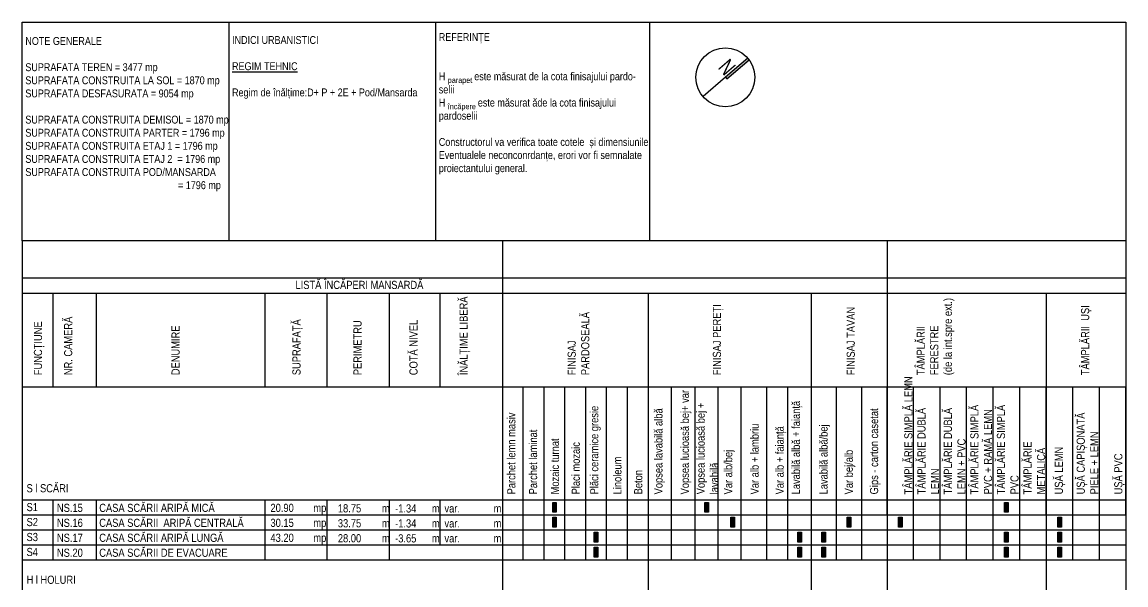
# Model space of a CAD drawing. Header units: metres. Extents: x 493 to 630, y -132 to -15.
# Drawn here: x 580.46 to 594.51, y -66.2 to -59.04 of the extents above; entities that cross this region are included whole.
import ezdxf

# ---------------------------------------------------------------- set-up
doc = ezdxf.new("R2010")
doc.units = ezdxf.units.M
doc.header["$MEASUREMENT"] = 0
for name, color, linetype in [('a_cote_50', 9, 'Continuous'), ('a_indicatii', 7, 'Continuous'), ('a_indicatii_text', 7, 'Continuous'), ('a_text', 7, 'Continuous'), ('a_vederi', 74, 'Continuous')]:
    doc.layers.add(name, color=color, linetype=linetype)
doc.styles.get("Standard").update_dxf_attribs({"font": 'ARIALN.TTF'})
doc.styles.add('Swiss Condensed Light', font='swisscl.ttf')

# ---------------------------------------------------------------- blocks, each defined once
blk = doc.blocks.new('nord')
at = {"layer": 'a_indicatii_text', "ltscale": 30}
h = blk.add_hatch(color=256, dxfattribs=at)
edge = h.paths.add_edge_path()
edge.add_arc((0.014, 0), 0.375, 87.8987, 92.1013)
edge.add_line((0, 0.375), (0, 0))
edge.add_line((0, 0), (0.027, 0))
edge.add_line((0.027, 0), (0.027, 0.375))
blk.add_lwpolyline([(0.027, 0.375, 0.018339), (0, 0.375), (0, 0), (0.027, 0)], format="xyb", close=True, dxfattribs=at)
blk.add_lwpolyline([(0, 0), (0, -0.375)], dxfattribs=at)
at = {"layer": 'a_indicatii_text', "linetype": 'Continuous', "style": 'Swiss Condensed Light'}
blk.add_text('N', height=0.2, dxfattribs=at).set_placement((-0.158, 0.001))

msp = doc.modelspace()

# ---------------------------------------------------------------- hatches: boundary and pattern name
at = {"layer": 'a_text'}
for points in [[(587.2163, -65.1529), (587.2622, -65.1529), (587.2622, -65.2797), (587.2163, -65.2797)], [(589.1514, -65.1529), (589.1973, -65.1529), (589.1973, -65.2797), (589.1514, -65.2797)], [(592.9677, -65.1529), (593.0135, -65.1529), (593.0135, -65.2797), (592.9677, -65.2797)], [(587.2163, -65.3432), (587.2622, -65.3432), (587.2622, -65.47), (587.2163, -65.47)], [(589.4832, -65.3432), (589.529, -65.3432), (589.529, -65.47), (589.4832, -65.47)], [(590.9649, -65.3432), (591.0108, -65.3432), (591.0108, -65.47), (590.9649, -65.47)], [(591.6165, -65.3432), (591.6623, -65.3432), (591.6623, -65.47), (591.6165, -65.47)], [(593.6433, -65.3432), (593.6891, -65.3432), (593.6891, -65.47), (593.6433, -65.47)], [(587.7463, -65.5334), (587.7921, -65.5334), (587.7921, -65.6602), (587.7463, -65.6602)], [(590.3351, -65.5334), (590.3809, -65.5334), (590.3809, -65.6602), (590.3351, -65.6602)], [(590.6432, -65.5334), (590.689, -65.5334), (590.689, -65.6602), (590.6432, -65.6602)], [(592.9677, -65.5334), (593.0135, -65.5334), (593.0135, -65.6602), (592.9677, -65.6602)], [(593.6433, -65.5334), (593.6891, -65.5334), (593.6891, -65.6602), (593.6433, -65.6602)], [(587.7463, -65.7237), (587.7921, -65.7237), (587.7921, -65.8505), (587.7463, -65.8505)], [(590.3351, -65.7237), (590.3809, -65.7237), (590.3809, -65.8505), (590.3351, -65.8505)], [(590.6432, -65.7237), (590.689, -65.7237), (590.689, -65.8505), (590.6432, -65.8505)], [(592.9677, -65.7237), (593.0135, -65.7237), (593.0135, -65.8505), (592.9677, -65.8505)], [(593.6433, -65.7237), (593.6891, -65.7237), (593.6891, -65.8505), (593.6433, -65.8505)]]:
    msp.add_hatch(color=256, dxfattribs=at).paths.add_polyline_path(points)

# ---------------------------------------------------------------- linework, layer by layer
at = {"layer": 'a_cote_50', "ltscale": 0.3}
msp.add_circle((589.4134, -59.7474), 0.3747, dxfattribs=at)
at = {"layer": 'a_indicatii'}
for p, q in [((594.5107, -62.4971), (580.4644, -62.4971)), ((580.8603, -63.6867), (580.8603, -62.4971)), ((581.4107, -63.6867), (581.4107, -62.4971)), ((583.5561, -63.6867), (583.5561, -62.4971)), ((584.348, -63.6867), (584.348, -62.4971)), ((585.1398, -63.6867), (585.1398, -62.4971)), ((585.7848, -63.6867), (585.7848, -62.4971)), ((594.5107, -63.6867), (580.4644, -63.6867)), ((586.8418, -65.8834), (586.8418, -63.6867)), ((587.1067, -65.8834), (587.1067, -63.6867)), ((587.1067, -65.8834), (587.1067, -63.6867)), ((587.3717, -65.8834), (587.3717, -63.6867)), ((587.6367, -65.8834), (587.6367, -63.6867)), ((587.6367, -65.8834), (587.6367, -63.6867)), ((587.9017, -65.8834), (587.9017, -63.6867)), ((588.1667, -65.8834), (588.1667, -63.6867)), ((588.7279, -65.8834), (588.7279, -63.6867)), ((589.029, -65.8834), (589.029, -63.6867)), ((589.3203, -65.8834), (589.3203, -63.6867)), ((589.6165, -65.8834), (589.6165, -63.6867)), ((589.9421, -65.8834), (589.9421, -63.6867)), ((590.209, -65.8834), (590.209, -63.6867)), ((590.209, -65.8834), (590.209, -63.6867)), ((590.827, -65.8834), (590.827, -63.6867)), ((591.1488, -65.8834), (591.1488, -63.6867)), ((591.1488, -65.8834), (591.1488, -63.6867)), ((591.4705, -65.3126), (591.4705, -63.6867)), ((591.8083, -65.8834), (591.8083, -63.6867)), ((592.1461, -65.8834), (592.1461, -63.6867)), ((592.4839, -65.8834), (592.4839, -63.6867)), ((592.8217, -65.8834), (592.8217, -63.6867)), ((593.1595, -65.8834), (593.1595, -63.6867)), ((593.4973, -65.3126), (593.4973, -63.6867)), ((593.8351, -65.8834), (593.8351, -63.6867)), ((594.1729, -65.8834), (594.1729, -63.6867)), ((594.5107, -65.3126), (594.5107, -63.6867)), ((580.4644, -65.1224), (594.5107, -65.1224)), ((580.8603, -65.3126), (580.8603, -65.1224)), ((581.4107, -65.3126), (581.4107, -65.1224)), ((583.5561, -65.3126), (583.5561, -65.1224)), ((584.348, -65.3126), (584.348, -65.1224)), ((585.1398, -65.3126), (585.1398, -65.1224)), ((585.7848, -65.3126), (585.7848, -65.1224)), ((580.4644, -65.3126), (594.5107, -65.3126)), ((580.8603, -65.5029), (580.8603, -65.3126)), ((581.4107, -65.5029), (581.4107, -65.3126)), ((583.5561, -65.5029), (583.5561, -65.3126)), ((584.348, -65.5029), (584.348, -65.3126)), ((585.1398, -65.5029), (585.1398, -65.3126)), ((585.7848, -65.5029), (585.7848, -65.3126)), ((580.4644, -65.5029), (594.5107, -65.5029)), ((580.8603, -65.8834), (580.8603, -65.5029)), ((581.4107, -65.8834), (581.4107, -65.5029)), ((583.5561, -65.8834), (583.5561, -65.5029)), ((584.348, -65.8834), (584.348, -65.5029)), ((585.1398, -65.8834), (585.1398, -65.5029)), ((585.7848, -65.6931), (585.7848, -65.5029)), ((580.4644, -65.6931), (594.5107, -65.6931)), ((580.4644, -65.8834), (594.5107, -65.8834))]:
    msp.add_line(p, q, dxfattribs=at)
at = {"layer": 'a_text'}
for points in [[(587.2163, -65.1529), (587.2622, -65.1529), (587.2622, -65.2797), (587.2163, -65.2797)], [(589.1514, -65.1529), (589.1973, -65.1529), (589.1973, -65.2797), (589.1514, -65.2797)], [(592.9677, -65.1529), (593.0135, -65.1529), (593.0135, -65.2797), (592.9677, -65.2797)], [(587.2163, -65.3432), (587.2622, -65.3432), (587.2622, -65.47), (587.2163, -65.47)], [(589.4832, -65.3432), (589.529, -65.3432), (589.529, -65.47), (589.4832, -65.47)], [(590.9649, -65.3432), (591.0108, -65.3432), (591.0108, -65.47), (590.9649, -65.47)], [(591.6165, -65.3432), (591.6623, -65.3432), (591.6623, -65.47), (591.6165, -65.47)], [(593.6433, -65.3432), (593.6891, -65.3432), (593.6891, -65.47), (593.6433, -65.47)], [(587.7463, -65.5334), (587.7921, -65.5334), (587.7921, -65.6602), (587.7463, -65.6602)], [(590.3351, -65.5334), (590.3809, -65.5334), (590.3809, -65.6602), (590.3351, -65.6602)], [(590.6432, -65.5334), (590.689, -65.5334), (590.689, -65.6602), (590.6432, -65.6602)], [(592.9677, -65.5334), (593.0135, -65.5334), (593.0135, -65.6602), (592.9677, -65.6602)], [(593.6433, -65.5334), (593.6891, -65.5334), (593.6891, -65.6602), (593.6433, -65.6602)], [(587.7463, -65.7237), (587.7921, -65.7237), (587.7921, -65.8505), (587.7463, -65.8505)], [(590.3351, -65.7237), (590.3809, -65.7237), (590.3809, -65.8505), (590.3351, -65.8505)], [(590.6432, -65.7237), (590.689, -65.7237), (590.689, -65.8505), (590.6432, -65.8505)], [(592.9677, -65.7237), (593.0135, -65.7237), (593.0135, -65.8505), (592.9677, -65.8505)], [(593.6433, -65.7237), (593.6891, -65.7237), (593.6891, -65.8505), (593.6433, -65.8505)]]:
    msp.add_lwpolyline(points, close=True, dxfattribs=at)
at = {"layer": 'a_vederi'}
for p, q in [((583.0948, -59.0449), (583.0948, -61.8286)), ((585.7253, -59.0449), (585.7253, -61.8286)), ((588.4485, -59.0449), (588.4485, -61.8286)), ((594.5107, -59.0449), (594.5107, -75.778)), ((580.4644, -61.8286), (580.4644, -62.4971)), ((580.4644, -62.0902), (580.4644, -75.778))]:
    msp.add_line(p, q, dxfattribs=at)
for points in [[(594.5107, -61.8286), (580.4644, -61.8286), (580.4644, -59.0449), (594.5107, -59.0449)], [(586.5768, -61.8286), (586.5768, -75.778)], [(591.4705, -61.8286), (591.4705, -75.778)], [(580.4644, -62.2964), (594.5107, -62.2964)], [(588.4302, -62.4971), (588.4302, -75.778)], [(588.4302, -62.4971), (588.4302, -75.778)], [(590.5052, -62.4971), (590.5052, -75.778)], [(593.4973, -62.4971), (593.4973, -75.778)]]:
    msp.add_lwpolyline(points, dxfattribs=at)

# ---------------------------------------------------------------- block references
at = {"layer": 'a_indicatii', "rotation": 310.6978852859283}
msp.add_blockref('nord', (589.4134, -59.7474), dxfattribs=at)

# ---------------------------------------------------------------- texts
at = {"layer": 'a_text', "attachment_point": 7}
for s, width, insert, char_height in [('\\A1;{\\fArial Narrow|b0|i0|c238|p34;NOTE GENERALE}\\P\\PSUPRAFATA TEREN = 3477 mp\\PSUPRAFATA CONSTRUITA LA SOL = 1870 mp\\PSUPRAFATA DESFASURATA = 9054 mp\\P\\PSUPRAFATA CONSTRUITA DEMISOL = 1870 mp\\PSUPRAFATA CONSTRUITA PARTER = 1796 mp\\PSUPRAFATA CONSTRUITA ETAJ 1 = 1796 mp\\PSUPRAFATA CONSTRUITA ETAJ 2  = 1796 mp\\PSUPRAFATA CONSTRUITA POD/MANSARDA \\P                                                             = 1796 mp', 3.26135, (580.5061, -61.1992), 0.1), ('\\A1;{\\fArial Narrow|b0|i0|c238|p34;INDICI URBANISTICI}\\P{\\fArial Narrow|b0|i0|c238|p34;\\P\\fArial Narrow|b0|i0|c0|p34;\\LREGIM TEHNIC\\fArial Narrow|b0|i0|c238|p34;\\P\\l\\PRegim de înăl}ț{\\fArial Narrow|b0|i0|c238|p34;ime:}D+{\\fArial Narrow|b0|i0|c238|p34; P + 2E + }Pod/Mansarda', 3.26135, (583.1365, -60.0202), 0.1), ('\\A1;{\\fArial Narrow|b0|i0|c238|p34;REFERIN}Ț{\\fArial Narrow|b0|i0|c238|p34;E\\P\\P\\PH \\H0.7x;\\S^ parapet ;\\H1.42857x;este măsurat de la cota finisajului pardo-\\Pselii\\PH \\H0.7x;\\S^ încăpere ;\\H1.42857x;este măsurat ăde la cota finisajului\\Ppardoselii\\P\\PConstructorul va verifica toate cotele  \\fArial Narrow|b0|i0|c0|p34;ș\\fArial Narrow|b0|i0|c238|p34;i dimensiunile\\PEventualele neconconrdan\\fArial Narrow|b0|i0|c0|p34;ț\\fArial Narrow|b0|i0|c238|p34;e, erori vor fi semnalate\\Pproiectantului general.}', 3.26135, (585.7669, -60.9832), 0.1), ('{\\fArial Narrow|b0|i0|c238|p34;LISTĂ ÎNCĂPERI }MANSAR{\\fArial Narrow|b0|i0|c238|p34;DĂ}', 1.898186, (583.9439, -62.4406), 0.103487), ('S{\\fArial Narrow|b0|i0|c238|p34; l SCĂRI}', 1.898186, (580.5214, -65.0266), 0.103487), ('S1', 1.898186, (580.5214, -65.2664), 0.10349), ('N{\\fArial Narrow|b0|i0|c238|p34;S}.{\\fArial Narrow|b0|i0|c238|p34;15}', 1.898186, (580.908, -65.2762), 0.103487), ('{\\fArial Narrow|b0|i0|c238|p34;CASA SCĂRII} ARIPĂ MICĂ', 1.898186, (581.4464, -65.2762), 0.103487), ('{\\fArial Narrow|b0|i0|c238|p34; 20.}9{\\fArial Narrow|b0|i0|c238|p34;0^I     mp}', 1.118247, (583.5921, -65.3059), 0.103487), ('{\\fArial Narrow|b0|i0|c238|p34;  } 18{\\fArial Narrow|b0|i0|c238|p34;.75        m}', 1.118247, (584.384, -65.2822), 0.103487), ('{\\fArial Narrow|b0|i0|c238|p34;-1.34      m}', 1.118247, (585.2114, -65.2835), 0.103487), ('{\\fArial Narrow|b0|i0|c238|p34;var.      }      {\\fArial Narrow|b0|i0|c238|p34; m}', 1.118247, (585.839, -65.2835), 0.103487), ('S2', 1.898186, (580.5214, -65.4567), 0.10349), ('\\pt0.20697;N{\\fArial Narrow|b0|i0|c238|p34;S}.1{\\fArial Narrow|b0|i0|c238|p34;6}', 1.898186, (580.908, -65.4664), 0.103487), ('{\\fArial Narrow|b0|i0|c238|p34;CASA SCĂRII}  ARIPĂ CENTRALĂ', 1.898186, (581.4464, -65.4664), 0.103487), ('\\pt0.41395; 30{\\fArial Narrow|b0|i0|c238|p34;.}15{\\fArial Narrow|b0|i0|c238|p34;^I     mp}', 1.118247, (583.5921, -65.4962), 0.103487), ('{\\fArial Narrow|b0|i0|c238|p34; }  33{\\fArial Narrow|b0|i0|c238|p34;.}75{\\fArial Narrow|b0|i0|c238|p34;        m}', 1.118247, (584.384, -65.4724), 0.1034869), ('-1.34   {\\fArial Narrow|b0|i0|c238|p34;   m}', 1.118247, (585.2114, -65.4737), 0.103487), ('{\\fArial Narrow|b0|i0|c238|p34;var.      }      {\\fArial Narrow|b0|i0|c238|p34; m}', 1.118247, (585.839, -65.4737), 0.103487), ('S3', 1.898186, (580.5214, -65.6469), 0.10349), ('NS.1{\\fArial Narrow|b0|i0|c238|p34;7}', 1.898186, (580.908, -65.6567), 0.103487), ('{\\fArial Narrow|b0|i0|c238|p34;CASA SCĂRII} ARIPĂ LUNGĂ ', 1.898186, (581.4464, -65.6567), 0.103487), ('\\pt0.41395; 43{\\fArial Narrow|b0|i0|c238|p34;.}20{\\fArial Narrow|b0|i0|c238|p34;^I     mp}', 1.118247, (583.5921, -65.6864), 0.103487), ('{\\fArial Narrow|b0|i0|c238|p34; }  28{\\fArial Narrow|b0|i0|c238|p34;.}00{\\fArial Narrow|b0|i0|c238|p34;        m}', 1.118247, (584.384, -65.6627), 0.1034869), ('-3.65   {\\fArial Narrow|b0|i0|c238|p34;   m}', 1.118247, (585.2114, -65.6639), 0.103487), ('{\\fArial Narrow|b0|i0|c238|p34;var.      }      {\\fArial Narrow|b0|i0|c238|p34; m}', 1.118247, (585.839, -65.6639), 0.103487), ('S{\\fArial Narrow|b0|i0|c238|p34;4}', 1.898186, (580.5214, -65.8372), 0.103487), ('{\\fArial Narrow|b0|i0|c238|p34;CASA SCĂRII} {\\fArial Narrow|b0|i0|c238|p34;DE EVACUARE} ', 1.898186, (581.4464, -65.8469), 0.103487), ('NS.{\\fArial Narrow|b0|i0|c238|p34;20}', 1.898186, (580.908, -65.8469), 0.103487), ('H l HOLURI', 1.898186, (580.5214, -66.1904), 0.10349)]:
    msp.add_mtext_dynamic_manual_height_columns(s, width=width, gutter_width=1, heights=[0], dxfattribs=dict(at, insert=insert, char_height=char_height))
at = {"layer": 'a_text', "attachment_point": 7, "rotation": 90}
for s, width, heights, insert, char_height in [('{\\fArial Narrow|b0|i0|c238|p34;ÎNĂL}Ț{\\fArial Narrow|b0|i0|c238|p34;IME LIBERĂ}', 1.118247, [0], (586.1668, -63.5357), 0.103487), ('{\\fArial Narrow|b0|i0|c238|p34;FINISAJ PERE}Ț{\\fArial Narrow|b0|i0|c238|p34;I}', 1.118247, [0], (589.3896, -63.5357), 0.103487), ('TÂMPLĂRII \\PFERESTRE \\P(de la int.spre ext.)', 1.910174, [0], (592.3272, -63.5357), 0.103487), ('{\\fArial Narrow|b0|i0|c238|p34;FINISAJ PARDOSEALĂ}', 1.118247, [0], (587.6838, -63.5357), 0.103487), ('{\\fArial Narrow|b0|i0|c238|p34;FINISAJ TAVAN}', 1.118247, [0], (591.0623, -63.5357), 0.103487), ('TÂMPLĂRII  UȘI ', 2.319223, [0.3351], (594.0757, -63.5357), 0.103487), ('{\\fArial Narrow|b0|i0|c238|p34;FUNC}Ț{\\fArial Narrow|b0|i0|c238|p34;IUNE}', 1.118247, [0], (580.7504, -63.5357), 0.103487), ('{\\fArial Narrow|b0|i0|c238|p34;NR. CAMERĂ}', 1.118247, [0], (581.1038, -63.5357), 0.103487), ('{\\fArial Narrow|b0|i0|c238|p34;DENUMIRE}', 1.118247, [0], (582.4707, -63.5357), 0.103487), ('{\\fArial Narrow|b0|i0|c238|p34;SUPRAFA}Ț{\\fArial Narrow|b0|i0|c238|p34;Ă}', 1.118247, [0], (584.0398, -63.5357), 0.103487), ('{\\fArial Narrow|b0|i0|c238|p34;PERIMETRU}', 1.118247, [0], (584.7861, -63.5357), 0.103487), ('{\\fArial Narrow|b0|i0|c238|p34;COTĂ NIVEL}', 1.118247, [0], (585.4981, -63.5357), 0.103487), ('TÂMPLĂRIE SIMPLĂ LEMN ', 1.472503, [0], (591.7952, -65.0517), 0.103487), ('Vopsea lucioasă bej+ var ', 1.632313, [0], (588.9808, -65.0517), 0.103487), ('\\pt0.93138;Vopsea lucioasă bej + \\P\\ptz;lavabilă ', 1.632313, [0], (589.3246, -65.0504), 0.103487), ('Lavabilă albă + faianță', 1.945026, [0], (590.3947, -65.0517), 0.103487), ('Parchet lemn masiv  ', 1.527229, [0], (586.7433, -65.0517), 0.103487), ('Plăci ceramice{\\fArial Narrow|b0|i0|c238|p34; gresie}', 2.798201, [0.0319], (587.828, -65.0517), 0.103487), ('Vopsea lavabilă albă', 2.147491, [0.1322], (588.6449, -65.0517), 0.103487), ('Gips - carton casetat', 1.118247, [0], (591.3888, -65.0517), 0.103487), ('TÂMPLĂRIE DUBLĂ LEMN ', 1.118247, [0], (592.133, -65.0517), 0.103487), ('TÂMPLĂRIE DUBLĂ LEMN + PVC', 1.118247, [0], (592.4708, -65.0517), 0.103487), ('TÂMPLĂRIE SIMPLĂ PVC + RAMĂ LEMN', 1.19158, [0], (592.8086, -65.0517), 0.103487), ('TÂMPLĂRIE SIMPLĂ PVC ', 1.19158, [0], (593.1464, -65.0517), 0.103487), ('UȘĂ CAPIȘONATĂ \\PPIELE + LEMN', 1.118247, [0], (594.1598, -65.0517), 0.103487), ('Var alb + lambriu', 1.118247, [0], (589.8394, -65.0517), 0.103487), ('Var alb + {\\fArial Narrow|b0|i0|c238|p34;faian}ț{\\fArial Narrow|b0|i0|c238|p34;ă}', 1.118247, [0], (590.188, -65.0517), 0.103487), ('Lavabilă albă/bej', 2.801737, [0.1052], (590.7453, -65.0517), 0.103487), ('Parchet laminat', 1.118247, [0.1052], (587.0196, -65.0517), 0.103487), ('Mozaic turnat', 1.118247, [0], (587.298, -65.0517), 0.103487), ('Placi mozaic', 1.118247, [0.1033], (587.563, -65.0517), 0.103487), ('TÂMPLĂRIE {\\fArial Narrow|b0|i0|c238|p34;METALICĂ}', 1.19158, [0], (593.4842, -65.0517), 0.103487), ('UȘĂ LEMN', 1.472503, [0], (593.7409, -65.0517), 0.10349), ('Linoleum', 1.118247, [0.1033], (588.093, -65.0517), 0.10349), ('Var {\\fArial Narrow|b0|i0|c238|p34;alb/}bej', 1.118247, [0], (589.5325, -65.0517), 0.103487), ('Var bej/alb', 1.118247, [0], (591.0671, -65.0517), 0.103487), ('UȘĂ PVC', 1.118247, [0], (594.4976, -65.0517), 0.10349), ('{\\fArial Narrow|b0|i0|c238|p34;Beton}', 1.118247, [0.1033], (588.358, -65.0517), 0.103487)]:
    msp.add_mtext_dynamic_manual_height_columns(s, width=width, gutter_width=1, heights=heights, dxfattribs=dict(at, insert=insert, char_height=char_height))

doc.saveas('drawing.dxf')
